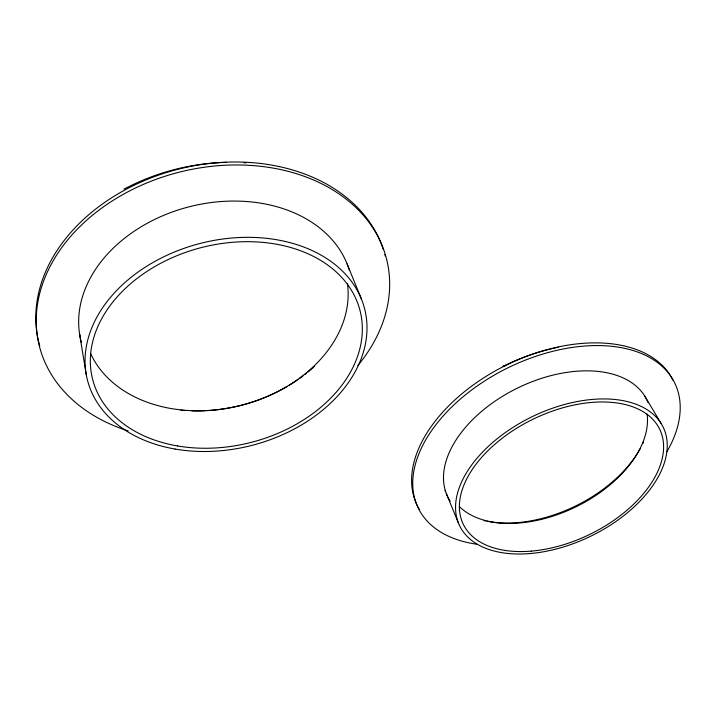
<?xml version="1.0" encoding="UTF-8"?>
<svg xmlns="http://www.w3.org/2000/svg" width="716" height="716" viewBox="0 0 716 716"><rect width="100%" height="100%" fill="white"/><g stroke="black" fill="none" stroke-linecap="round" stroke-linejoin="round"><path stroke-width="1.07" d="M123.993 189.06L132.585 184.826A174.686 132.021 -13.6 0 1 226.533 162.38M505.075 365.804L503.008 366.359L508.942 363.549A139.343 85.15 -26 0 1 549.208 349.336M644.552 395.769L660.94 423.156M446.345 493.646L458.303 522.689M347.099 263.909L361.562 299.369M79.879 335.804L86.242 374.549M81.329 342.32A138.788 104.178 -13.9 0 1 186.983 207.363A138.788 104.178 -13.9 0 1 349.265 270.057M347.448 283.787A133.892 100.482 -14 0 1 243.861 404.638A133.892 100.482 -14 0 1 90.583 353.409M450.149 501.128A110.729 67.232 -26 0 1 516.585 388.52A110.729 67.232 -26 0 1 648.096 402.732M647.094 414.143A106.827 64.852 -26 0 1 576.38 506.642A106.827 64.852 -26 0 1 459.368 506.579M550.246 349.086A139.343 85.15 -26 0 1 552.322 348.603M553.361 348.37A139.343 85.15 -26 0 1 555.437 347.913M556.466 347.699A139.343 85.15 -26 0 1 558.534 347.287M244.004 162.729A174.686 132.021 -13.6 0 1 246.035 162.863M124.826 429.815A178.973 134.617 -13.9 0 1 62.408 246.689A178.973 134.617 -13.9 0 1 309.903 178.49A178.973 134.617 -13.9 0 1 357.794 365.616M128.191 430.916A178.973 134.617 -13.9 0 1 125.658 430.092M39.72 345.739A178.508 134.599 -13.8 0 1 39.299 344.19M39.094 343.411A178.508 134.599 -13.8 0 1 37.671 337.138M37.518 336.341A178.508 134.599 -13.8 0 1 177.147 169.477A178.508 134.599 -13.8 0 1 382.505 247.038M382.756 247.772A178.508 134.599 -13.8 0 1 383.257 249.249M384.823 254.44A178.508 134.599 -13.8 0 1 385.217 255.934M314.306 366.52A138.43 104.169 -13.9 0 1 308.032 371.998M306.403 373.313A138.43 104.169 -13.9 0 1 304.748 374.62M303.074 375.909A138.43 104.169 -13.9 0 1 299.655 378.415M297.919 379.641A138.43 104.169 -13.9 0 1 288.906 385.468M287.044 386.568A138.43 104.169 -13.9 0 1 207.201 410.608M204.991 410.733A138.43 104.169 -13.9 0 1 191.763 410.859M185.202 410.545A138.43 104.169 -13.9 0 1 180.853 410.196M79.932 335.509A138.43 104.169 -13.9 0 1 79.557 333.683M476.829 544.214A142.672 86.734 -26 0 1 430.074 432.876A142.672 86.734 -26 0 1 608.457 345.998A142.672 86.734 -26 0 1 666.945 451.626M419.764 509.971A142.368 86.815 -26 0 1 503.097 366.717A142.368 86.815 -26 0 1 673.04 380.348M643.415 442.318A110.506 67.295 -26 0 1 642.807 443.634M640.122 448.86A110.506 67.295 -26 0 1 489.789 521.767M488.339 521.517A110.506 67.295 -26 0 1 486.916 521.248M485.502 520.962A110.506 67.295 -26 0 1 484.106 520.648M445.522 491.677A110.506 67.295 -26 0 1 445.092 490.585M175.116 449.057A143.102 104.241 -14.5 0 0 365.321 311.782A143.102 104.241 -14.5 0 0 137.633 272.357A143.102 104.241 -14.5 0 0 175.116 449.057M177.568 445.952A138.045 100.535 -14.5 0 0 360.64 313.187A138.045 100.535 -14.5 0 0 140.757 275.687A138.045 100.535 -14.5 0 0 177.568 445.952M529.715 553.575A113.083 66.552 -25.8 0 0 664.69 430.719A113.083 66.552 -25.8 0 0 489.798 445.039A113.083 66.552 -25.8 0 0 529.715 553.575M531.138 551.123A109.101 64.198 -25.8 0 0 661.083 432.491A109.101 64.198 -25.8 0 0 492.232 446.614A109.101 64.198 -25.8 0 0 531.138 551.123"/></g></svg>
